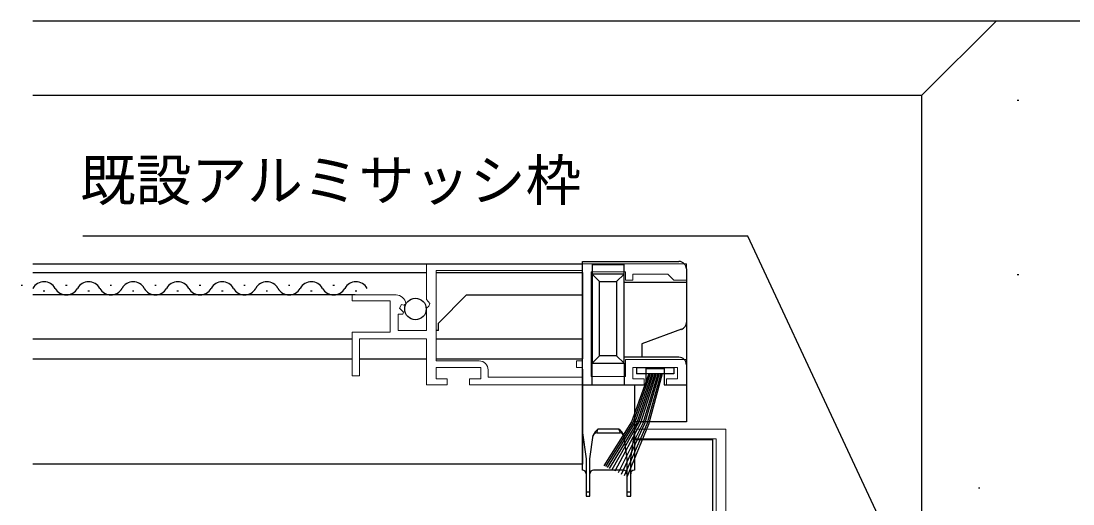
# Model space of a CAD drawing. Units: millimetres, scale not verified. Extents: x -437 to 438, y -331 to 329.
# Drawn here: x 221.8 to 363.5, y -104.6 to -39.5 of the extents above; entities that cross this region are included whole.
import ezdxf
from ezdxf.enums import TextEntityAlignment as Align

# ---------------------------------------------------------------- set-up
doc = ezdxf.new("R2010")
doc.units = ezdxf.units.MM
doc.header["$LTSCALE"] = 2
doc.layers.add('0-2_YKK_11', color=7, linetype='Continuous', lineweight=18)
for name, color, linetype in [('0-4_YKK_12', 2, 'Continuous'), ('0-5_YKK_13', 4, 'Continuous'), ('0-7_YKK_D', 6, 'Continuous'), ('0-9_YSS_K', 3, 'Continuous'), ('0-A_YSS_KE', 3, 'Continuous')]:
    doc.layers.add(name, color=color, linetype=linetype)
doc.styles.add('ＭＳ ゴシック', font='')
doc.styles.get('ＭＳ ゴシック').set_extended_font_data('MS Gothic')

msp = doc.modelspace()

# ---------------------------------------------------------------- linework, layer by layer
at = {"layer": '0-2_YKK_11'}
for points in [[(276.398, -72.2), (311.398, -72.2), (311.398, -74.4), (309.698, -74.4), (309.398, -74.1), (308.898, -73.6), (304.198, -73.6), (304.198, -74.4), (303.198, -74.4), (303.198, -73.3), (298.598, -73.3), (298.598, -87.4), (303.198, -87.4), (303.198, -85.1), (311.398, -85.1), (311.398, -88.5), (308.698, -88.5), (308.698, -87.7), (310.198, -87.7), (310.198, -86.2), (304.198, -86.2), (304.198, -87.7), (305.698, -87.7), (305.698, -88.5), (282.198, -88.5), (282.198, -87.7), (283.698, -87.7), (283.698, -86.2), (277.698, -86.2), (277.698, -87.7), (279.198, -87.7), (279.198, -88.5), (276.398, -88.5), (276.398, -82.3), (267.398, -82.3), (267.398, -87.3), (266.398, -87.3), (266.398, -81.4), (271.498, -81.4), (271.498, -77.2)], [(273.597, -77.582), (273.346, -77.793), (273.027, -77.708), (272.757, -78.176), (273.322, -78.741), (273.215, -79), (272.598, -79), (272.598, -81.2), (276.398, -81.2), (276.398, -78.2), (276.698, -77.9), (276.851, -77.571), (276.398, -77.031), (276.398, -72.2)], [(297.398, -73.1), (277.698, -73.1), (277.698, -85.3), (283.498, -85.3)], [(284.698, -86.5), (284.698, -87.5), (297.398, -87.5), (297.398, -86.2), (296.598, -86.2), (296.598, -85.3), (297.398, -85.3), (297.398, -73.1)], [(271.498, -77.2), (266.398, -77.2), (266.398, -76.4), (272.302, -76.4)]]:
    msp.add_lwpolyline(points, dxfattribs=at)
at = {"layer": '0-2_YKK_11', "color": 211}
for points in [[(323.4, -164.6), (323.1, -164.9), (322.8, -165.2), (317.4, -165.2), (317.4, -155.3), (324.1, -155.3), (324.1, -123.3), (327.7, -123.3), (327.7, -120.8), (326.8, -120.8), (326.8, -122.4), (323.3, -122.4), (323.3, -115.4), (326.8, -115.4), (326.8, -117.8), (327.7, -117.8), (327.7, -114.3), (316.9, -114.3), (316.9, -109.5), (316.7, -109.3), (316.7, -94.5), (304.4, -94.5), (304.4, -95.8), (315.4, -95.8)], [(315.4, -95.8), (315.4, -154.5)]]:
    msp.add_lwpolyline(points, dxfattribs=at)
at = {"layer": '0-2_YKK_11'}
for centre, radius, start, end in [((272.302, -77.7), 1.3, 5.2159, 90.00002), ((283.498, -86.5), 1.2, 0.00001, 89.99999)]:
    msp.add_arc(centre, radius, start, end, dxfattribs=at)
at = {"layer": '0-4_YKK_12'}
for p, q in [((223.399, -72.2), (297.403, -72.2)), ((223.399, -73.4), (276.4, -73.4)), ((277.7, -73.4), (297.403, -73.4)), ((297.403, -73.392), (297.402, -85.027)), ((222, -75.14), (221.8, -75.14)), ((239.9, -76.4), (223.399, -76.4)), ((225, -75.9), (224.8, -75.9)), ((228, -75.14), (227.8, -75.14)), ((231, -75.9), (230.8, -75.9)), ((266.8, -76.4), (232.9, -76.4)), ((234, -75.14), (233.8, -75.14)), ((237, -75.9), (236.8, -75.9)), ((240, -75.14), (239.8, -75.14)), ((243, -75.9), (242.8, -75.9)), ((246, -75.14), (245.8, -75.14)), ((249, -75.9), (248.8, -75.9)), ((252, -75.14), (251.8, -75.14)), ((255, -75.9), (254.8, -75.9)), ((258, -75.14), (257.8, -75.14)), ((261, -75.9), (260.8, -75.9)), ((264, -75.14), (263.8, -75.14)), ((267, -75.9), (266.8, -75.9)), ((278, -80.2), (281.8, -76.4)), ((281.8, -76.4), (297.402, -76.4)), ((278, -81.2), (278, -80.2)), ((278, -81.2), (277.7, -81.2)), ((223.399, -82.3), (266.4, -82.3)), ((277.7, -82.3), (297.401, -82.3)), ((223.399, -85), (266.4, -85)), ((267.4, -85), (276.4, -85)), ((277.7, -85), (297.401, -85)), ((297.4, -86.4), (297.4, -99.2)), ((304.402, -95.9), (314.9, -95.9)), ((314.9, -95.9), (314.9, -145.56)), ((297.4, -99.2), (223.399, -99.2))]:
    msp.add_line(p, q, dxfattribs=at)
for centre, start, end in [((224.9, -76.358), 29.20254, 150.79746), ((230.9, -76.358), 29.20254, 150.79746), ((236.9, -76.358), 29.20254, 150.79746), ((242.9, -76.358), 29.20254, 150.79746), ((248.9, -76.358), 29.20254, 150.79746), ((254.9, -76.358), 29.20254, 150.79746), ((260.9, -76.358), 29.20254, 150.79746), ((266.9, -76.358), 29.20254, 150.79746), ((221.9, -74.682), 330.72186, 330.79746), ((227.9, -74.682), 209.20254, 330.79746), ((233.9, -74.682), 209.20254, 330.79746), ((239.9, -74.682), 209.20254, 330.79746), ((245.9, -74.682), 209.20254, 330.79746), ((251.9, -74.682), 209.20254, 330.79746), ((257.9, -74.682), 209.20254, 330.79746), ((263.9, -74.682), 209.20254, 330.79746)]:
    msp.add_arc(centre, 1.718, start, end, dxfattribs=at)
at = {"layer": '0-5_YKK_13'}
for p, q in [((297.4, -71.9), (310.4, -71.9)), ((297.4, -88.5), (297.4, -71.9)), ((298.7, -72.3), (303, -72.3)), ((298.7, -72.3), (298.7, -73.6)), ((298.7, -73.6), (299.7, -74.6)), ((298.7, -73.6), (298.7, -85.6)), ((303, -73.6), (298.7, -73.6)), ((303, -73.6), (302, -74.6)), ((303, -73.6), (303, -72.3)), ((303, -85.6), (303, -73.6)), ((311.4, -72.9), (311.4, -74.7)), ((299.7, -84.6), (299.7, -74.6)), ((299.7, -74.6), (302, -74.6)), ((302, -74.6), (302, -84.6)), ((303, -74.7), (311.4, -74.7)), ((311.4, -74.7), (311.4, -80.1)), ((311.4, -80.1), (311.4, -85.8)), ((310.742, -81.039), (305.4, -82.984)), ((305.4, -82.984), (305.4, -84.8)), ((299.7, -84.6), (298.7, -85.6)), ((302, -84.6), (299.7, -84.6)), ((302, -84.6), (303, -85.6)), ((305.4, -84.8), (303, -84.8)), ((310.4, -84.8), (305.4, -84.8)), ((298.7, -85.6), (303, -85.6)), ((298.7, -88.5), (298.7, -85.6)), ((303, -85.6), (303, -88.5)), ((304.698, -86.2), (304.698, -87.05)), ((306, -86.3), (308.4, -86.3)), ((306, -88.5), (306, -86.3)), ((308.4, -86.3), (308.4, -88.5)), ((311.4, -85.8), (311.4, -88.5)), ((297.4, -95), (297.4, -88.5)), ((297.4, -88.5), (304.4, -88.5)), ((304.4, -88.5), (304.4, -95)), ((304.4, -88.5), (306, -88.5)), ((308.4, -88.5), (311.4, -88.5)), ((311.4, -88.5), (311.4, -93.5)), ((299.334, -95), (299.477, -94.5)), ((302.323, -94.5), (299.477, -94.5)), ((302.323, -94.5), (302.466, -95)), ((311.4, -93.5), (304.4, -93.5)), ((297.4, -95), (297.9, -98.5)), ((297.4, -100), (297.4, -95)), ((298.4, -98.5), (298.858, -95.295)), ((299.334, -95), (302.466, -95)), ((304.4, -95), (304.4, -100)), ((297.9, -98.5), (297.9, -103)), ((298.4, -103), (298.4, -98.5)), ((302.9, -100), (298.9, -100)), ((298.4, -103), (297.9, -103)), ((303.4, -103), (303.4, -103.5)), ((303.9, -103), (303.4, -103))]:
    msp.add_line(p, q, dxfattribs=at)
for points in [[(304.698, -86.2), (309.698, -86.2), (309.698, -87.05), (304.698, -87.05)], [(306.338, -87.05), (304.01, -93.504), (300.299, -99.435)], [(306.538, -87.05), (304.229, -93.563), (300.496, -99.529)], [(306.738, -87.05), (304.47, -93.612), (300.723, -99.648)], [(306.938, -87.05), (304.706, -93.64), (300.98, -99.778)], [(307.138, -87.05), (304.951, -93.651), (301.357, -99.968)], [(307.338, -87.05), (305.22, -93.697), (301.742, -100.161)], [(307.538, -87.05), (305.524, -93.735), (302.201, -100.393)], [(307.738, -87.05), (305.765, -93.762), (302.617, -100.602)], [(307.938, -87.05), (306.051, -93.809), (303.001, -100.795)], [(308.138, -87.05), (306.295, -93.842), (303.363, -100.977)], [(302.942, -95.295), (303.4, -98.5), (303.4, -103)], [(303.9, -103), (303.9, -98.5), (304.4, -95)], [(297.9, -103), (297.9, -103.5), (298.4, -103.5), (298.4, -103)], [(303.4, -103.5), (303.9, -103.5), (303.9, -103)]]:
    msp.add_lwpolyline(points, dxfattribs=at)
msp.add_circle((274.912, -78.3), 1.45, dxfattribs=at)
for centre, radius, start, end in [((310.4, -72.9), 1, 0, 90), ((310.4, -80.1), 1, 290, 0), ((310.4, -85.8), 1, 0, 90), ((300.29, -95.771), 1.509, 122.61963, 161.62012), ((301.51, -95.771), 1.509, 18.37988, 57.38037), ((299.334, -95.5), 0.5, 90, 171.8699), ((302.466, -95.5), 0.5, 8.1301, 90), ((297.4, -100.5), 0.5, 0, 90), ((298.9, -100.5), 0.5, 90, 180), ((302.9, -100.5), 0.5, 0, 90), ((304.4, -100.5), 0.5, 90, 180)]:
    msp.add_arc(centre, radius, start, end, dxfattribs=at)
at = {"layer": '0-7_YKK_D'}
msp.add_lwpolyline([(345.776, -124.5), (344.699, -122.189), (319.663, -68.5), (230.12, -68.5)], dxfattribs=at)
at = {"layer": '0-9_YSS_K'}
for p, q in [((353.1, -39.5), (223.399, -39.5)), ((223.399, -49.5), (343.1, -49.5)), ((355.956, -50.156), (356.156, -50.156)), ((355.956, -73.672), (356.156, -73.672)), ((350.73, -102.414), (350.93, -102.414))]:
    msp.add_line(p, q, dxfattribs=at)
at = {"layer": '0-A_YSS_KE'}
for p in [(343.1, -49.5), (413.1, -39.5)]:
    msp.add_line(p, (353.1, -39.5), dxfattribs=at)
msp.add_lwpolyline([(353.1, -124.5), (353.1, -114.5), (343.1, -114.5), (343.1, -49.5)], dxfattribs=at)

# ---------------------------------------------------------------- texts
at = {"layer": '0-7_YKK_D', "style": 'ＭＳ ゴシック'}
msp.add_text('既設アルミサッシ枠', height=5.499, dxfattribs=at).set_placement((229.746, -65.35), align=Align.BOTTOM_LEFT)

doc.saveas('drawing.dxf')
